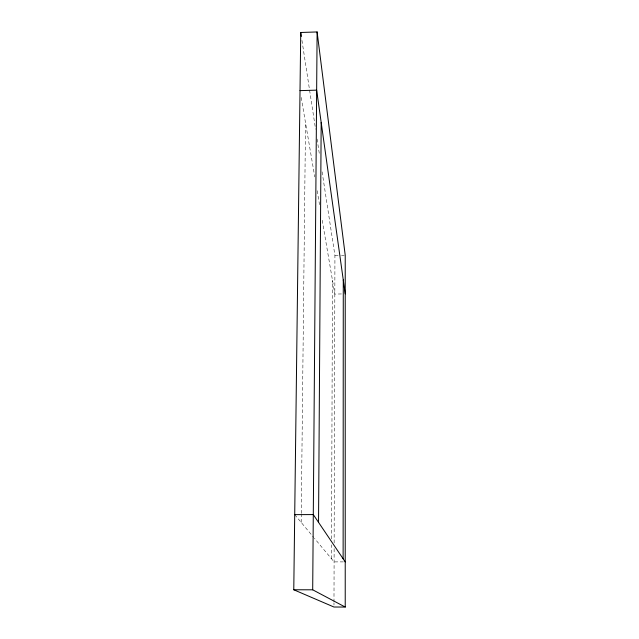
<?xml version="1.0" encoding="UTF-8"?>
<svg xmlns="http://www.w3.org/2000/svg" width="639" height="639" viewBox="0 0 639 639"><rect width="100%" height="100%" fill="white"/><g stroke="black" fill="none" stroke-linecap="round" stroke-linejoin="round"><path stroke-width="0.48" stroke-dasharray="3.19 2.4" d="M333.973 605.053L333.981 603.088M333.981 602.114L334.133 547.958M334.141 542.982L334.932 255.488L321.92 170.629M331.505 558.79L331.553 544.859M331.569 538.893L332.448 280.154M301.177 522.398L301.265 514.427M301.281 513.429L305.53 122.856M334.932 255.488L340.547 255.376M341.482 255.36L344.293 255.312M341.45 293.956L334.828 294.06L321.848 218.218M343.375 561.897L334.093 561.897L314.444 538.318M294.707 514.635L313.813 537.567M301.185 97.463L314.779 176.931M317.136 190.694L319.532 204.68M301.951 40.377L315.57 129.182M317.08 139.046L319.5 154.838"/><path stroke-width="0.96" d="M343.127 558.798L343.279 279.962M345.228 607.05L345.228 255.288L317.112 31.95L300.745 32.485L293.772 589.765L333.965 607.018L345.228 607.05L312.695 589.805L293.772 589.765M312.695 589.805L317.112 31.95M318.541 522.359L321.177 122.432M300.018 90.626L316.648 90.147L345.228 293.892M294.707 514.635L313.294 514.587L345.228 561.897M300.745 32.485L301.352 36.431"/></g></svg>
